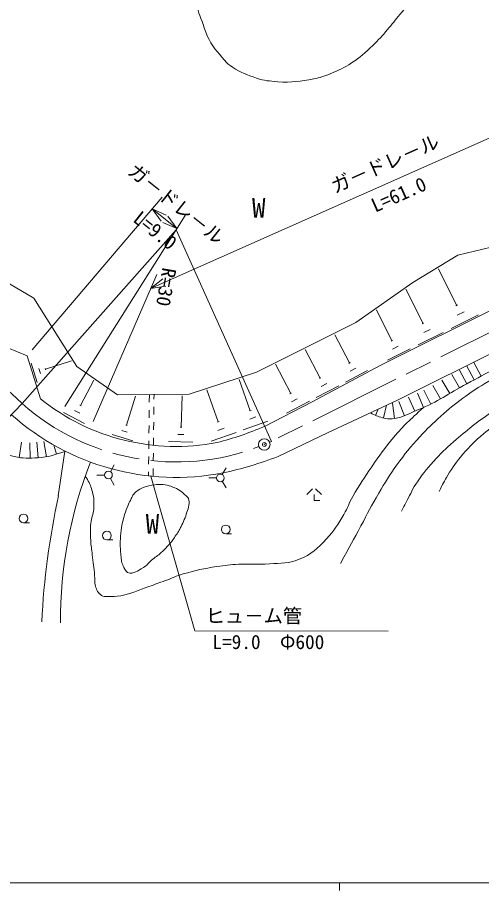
# Model space of a CAD drawing. Units: millimetres on the paper. Extents: x 40 to 680, y 20 to 380.
# Drawn here: x 226.3 to 286.4, y 204 to 316.9 of the extents above; entities that cross this region are included whole.
import ezdxf
from ezdxf.enums import TextEntityAlignment as Align

# ---------------------------------------------------------------- set-up
doc = ezdxf.new("R2010")
doc.units = ezdxf.units.MM
doc.header["$PDMODE"] = 32
doc.header["$PDSIZE"] = 0.5
doc.linetypes.add('CHAIN', pattern=[18.5, 12, -1.5, 3.5, -1.5])
for name, color, linetype, lineweight in [('M-BGD', 7, 'Continuous', 13), ('M-BMK', 2, 'CHAIN', 13), ('M-BMK-SRVR', 3, 'Continuous', 13), ('M-STR-HTXT', 7, 'Continuous', 13), ('M-STR-STRC', 7, 'Continuous', 13), ('M-TTL-BAND', 7, 'Continuous', 13)]:
    doc.layers.add(name, color=color, linetype=linetype, lineweight=lineweight)
doc.styles.add('@ＭＳ ゴシック', font='')
doc.styles.add('ＭＳ ゴシック', font='')
doc.styles.get('@ＭＳ ゴシック').set_extended_font_data('@MS Gothic')
doc.styles.get('ＭＳ ゴシック').set_extended_font_data('MS Gothic')

msp = doc.modelspace()

# ---------------------------------------------------------------- linework, layer by layer
at = {"layer": 'M-BGD'}
for p, q in [((246.835, 289.428), (226.915, 266.996)), ((246.835, 289.428), (259.172, 262.082)), ((283.31, 286.189), (288.681, 287.474)), ((219.802, 285.676), (228.438, 280.612)), ((277.456, 282.637), (283.31, 286.189)), ((283.136, 279.692), (280.779, 284.42)), ((205.036, 282.464), (227.557, 273.149)), ((245.106, 283.112), (243.55, 281.855)), ((270.081, 277.447), (277.456, 282.637)), ((243.55, 281.855), (245.526, 282.166)), ((278.804, 277.331), (276.585, 281.783)), ((228.438, 280.612), (234.002, 271.771)), ((290.719, 280.61), (273.269, 271.907)), ((274.779, 275.098), (272.781, 279.106)), ((283.026, 279.637), (283.246, 279.747)), ((282.427, 276.695), (285.956, 278.454)), ((283.223, 278.414), (284.105, 278.853)), ((257.24, 271.059), (270.081, 277.447)), ((278.703, 277.28), (278.906, 277.381)), ((269.282, 272.23), (267.363, 275.871)), ((292.951, 276.136), (275.501, 267.433)), ((278.15, 274.563), (281.408, 276.188)), ((278.884, 276.15), (279.699, 276.556)), ((274.687, 275.052), (274.871, 275.144)), ((274.852, 274.027), (275.591, 274.395)), ((265.5, 270.272), (263.55, 273.974)), ((274.185, 272.587), (277.142, 274.061)), ((227.557, 273.149), (229.313, 267.588)), ((228.071, 272.184), (228.848, 269.723)), ((229.936, 271.42), (233.321, 272.489)), ((269.192, 272.183), (269.372, 272.278)), ((286.326, 270.537), (285.38, 272.3)), ((229.101, 271.494), (229.295, 270.879)), ((229.912, 271.497), (229.96, 271.343)), ((234.002, 271.771), (239.27, 268.114)), ((248.534, 268.188), (257.24, 271.059)), ((261.675, 268.29), (259.691, 272.055)), ((264.432, 267.22), (273.269, 271.907)), ((268.753, 269.746), (271.63, 271.262)), ((269.377, 271.177), (270.096, 271.556)), ((284.483, 269.544), (283.524, 271.299)), ((285.429, 270.056), (284.481, 271.816)), ((234.47, 266.728), (236.186, 270.013)), ((256.444, 266.06), (255.008, 270.112)), ((265.409, 270.224), (265.592, 270.32)), ((282.246, 268.267), (281.237, 269.993)), ((283.521, 269.007), (282.53, 270.745)), ((252.297, 264.622), (250.84, 268.738)), ((264.963, 267.749), (267.885, 269.288)), ((265.597, 269.203), (266.327, 269.588)), ((281.053, 267.58), (280.08, 269.328)), ((239.27, 268.114), (248.534, 268.188)), ((240.413, 264.177), (241.588, 267.942)), ((243.386, 268.147), (243.375, 267.147)), ((243.98, 267.565), (243.986, 268.152)), ((247.485, 263.921), (247.624, 267.981)), ((261.582, 268.242), (261.768, 268.339)), ((277.727, 265.995), (276.919, 267.825)), ((278.87, 266.486), (278.06, 268.314)), ((279.803, 266.922), (278.919, 268.716)), ((206.175, 245.32), (226.915, 266.996)), ((234.385, 266.772), (234.555, 266.683)), ((243.959, 265.565), (243.969, 266.565)), ((258.297, 264.022), (264.432, 267.22)), ((261.129, 265.729), (264.096, 267.292)), ((261.773, 267.205), (262.514, 267.596)), ((266.441, 263.193), (275.501, 267.433)), ((273.701, 265.114), (274.055, 266.756)), ((275.116, 265.038), (274.849, 267.02)), ((276.396, 265.404), (275.654, 267.261)), ((232.256, 265.805), (234.978, 264.384)), ((233.703, 266.089), (234.384, 265.733)), ((243.365, 266.147), (243.354, 265.147)), ((256.344, 266.025), (256.543, 266.095)), ((272.636, 265.449), (272.995, 266.26)), ((243.938, 263.565), (243.948, 264.565)), ((252.196, 264.587), (252.398, 264.658)), ((255.527, 263.582), (258.716, 264.711)), ((256.384, 264.962), (257.181, 265.244)), ((239.832, 263.483), (240.497, 263.276)), ((240.33, 264.203), (240.496, 264.151)), ((243.344, 264.147), (243.333, 263.147)), ((247.387, 263.924), (247.583, 263.918)), ((251.367, 262.109), (254.602, 263.254)), ((252.237, 263.509), (253.045, 263.795)), ((260.046, 260.145), (266.441, 263.193)), ((226.546, 259.999), (226.824, 261.979)), ((228.981, 259.979), (228.832, 261.973)), ((230.071, 260.111), (229.722, 262.08)), ((238.587, 262.997), (241.245, 262.167)), ((243.323, 262.147), (243.312, 261.147)), ((243.917, 261.565), (243.927, 262.565)), ((245.851, 262.092), (248.989, 261.984)), ((247.06, 262.993), (247.845, 262.966)), ((227.945, 259.92), (227.901, 261.92)), ((231.369, 260.44), (231.004, 261.618)), ((232.462, 260.838), (231.596, 255.028)), ((243.302, 260.147), (243.292, 259.147)), ((243.896, 259.565), (243.906, 260.565)), ((238.339, 258.17), (238.839, 259.036)), ((252.821, 257.798), (253.321, 258.664)), ((237.589, 257.737), (236.589, 257.737)), ((243.281, 258.147), (243.276, 257.627)), ((243.875, 257.565), (243.885, 258.565)), ((238.339, 257.304), (238.839, 256.438)), ((252.071, 257.365), (251.071, 257.365)), ((252.821, 256.932), (253.321, 256.066)), ((264.514, 255.949), (263.763, 255.199)), ((264.701, 255.199), (264.7, 254.449)), ((264.889, 255.948), (265.638, 255.198)), ((264.7, 254.449), (265.45, 254.448)), ((227.102, 251.57), (227.852, 251.57)), ((253.264, 250.144), (254.014, 250.143)), ((237.898, 249.338), (238.648, 249.337))]:
    msp.add_line(p, q, dxfattribs=at)
for centre, radius in [((238.089, 257.737), 0.5), ((252.571, 257.365), 0.5), ((227.102, 252.133), 0.562), ((253.264, 250.706), 0.562), ((237.899, 249.9), 0.562)]:
    msp.add_circle(centre, radius, dxfattribs=at)
for centre, radius, start, end in [((246.835, 289.428), 28, 231.25905, 280.91408), ((246.835, 289.428), 32, 228.32574, 280.91408), ((241.236, 304.237), 43.684, 284.44938, 292.98903), ((246.835, 289.428), 30, 293.80576, 294.28327), ((242.994, 304.153), 47.196, 282.10861, 291.18105), ((288.795, 238.736), 56.918, 158.70712, 180.13366), ((325.89, 234.164), 96.534, 167.51802, 177.28791)]:
    msp.add_arc(centre, radius, start, end, dxfattribs=at)
for points, knots in [([(182.443, 298.041), (182.31, 298.535), (182.269, 298.674), (182.189, 299.087), (182.125, 299.415), (181.954, 299.612), (182.052, 299.931), (182.164, 300.295), (182.394, 300.418), (182.632, 300.717), (182.817, 300.949), (182.924, 301.076), (183.121, 301.298), (183.433, 301.649), (183.607, 301.847), (183.934, 302.184), (184.115, 302.371), (184.216, 302.477), (184.405, 302.656), (184.776, 303.007), (185.027, 303.161), (185.369, 303.541), (185.582, 303.779), (185.67, 303.944), (185.797, 304.236), (185.994, 304.689), (186.03, 304.972), (186.12, 305.457), (186.248, 306.151), (186.319, 306.542), (186.365, 307.246), (186.429, 308.226), (186.351, 308.78), (186.277, 309.759), (186.261, 309.958), (186.234, 310.068), (186.198, 310.264), (186.097, 310.803), (186.042, 311.107), (185.876, 311.63), (185.666, 312.29), (185.465, 312.632), (185.258, 313.294), (185.044, 313.973), (184.916, 314.356), (184.803, 315.059), (184.712, 315.623), (184.603, 315.955), (184.699, 316.519), (184.799, 317.1), (184.963, 317.415), (185.283, 317.91), (185.647, 318.473), (185.9, 318.784), (186.447, 319.171), (186.958, 319.531), (187.286, 319.672), (187.85, 319.942), (190.133, 321.033), (191.603, 321.231), (193.83, 322.433), (195.846, 323.521), (196.666, 324.618), (198.609, 325.831), (199.659, 326.487), (200.289, 326.786), (201.397, 327.339), (202.554, 327.917), (203.208, 328.232), (204.397, 328.741), (205.724, 329.31), (206.477, 329.61), (207.838, 330.092), (209.054, 330.523), (209.743, 330.745), (210.982, 331.102), (212.308, 331.485), (213.056, 331.688), (214.406, 331.973), (216.097, 332.33), (217.039, 332.73), (218.767, 332.72), (220.244, 332.711), (221.055, 332.43), (222.508, 332.167), (224.139, 331.871), (225.068, 331.751), (226.663, 331.299), (228.026, 330.913), (228.768, 330.617), (230.081, 330.084), (231.392, 329.552), (232.062, 329.112), (233.333, 328.491), (233.972, 328.179), (234.326, 327.995), (234.97, 327.694), (236.323, 327.062), (237.093, 326.733), (238.476, 326.167), (239.517, 325.741), (240.119, 325.55), (241.171, 325.151), (242.021, 324.828), (242.526, 324.716), (243.343, 324.319), (244.202, 323.901), (244.676, 323.637), (245.448, 323.075), (246.291, 322.462), (246.732, 322.065), (247.441, 321.301), (248.153, 320.534), (248.534, 320.067), (249.042, 319.152), (249.607, 318.135), (249.789, 317.496), (250.205, 316.41), (250.483, 315.683), (250.548, 315.239), (250.874, 314.532), (251.508, 313.16), (252.146, 312.539), (253.11, 311.376), (253.447, 310.968), (253.703, 310.796), (254.136, 310.492), (255.233, 309.725), (255.994, 309.523), (257.254, 309.072), (258.275, 308.707), (258.91, 308.703), (259.99, 308.609), (261.819, 308.45), (262.863, 308.68), (264.677, 308.963), (265.113, 309.031), (265.346, 309.129), (265.768, 309.26), (266.211, 309.397), (266.462, 309.47), (266.887, 309.656), (267.959, 310.126), (268.582, 310.372), (269.55, 311.03), (270.694, 311.809), (271.276, 312.336), (272.285, 313.283), (273.085, 314.034), (273.48, 314.51), (274.2, 315.337), (274.848, 316.081), (275.152, 316.548), (275.795, 317.297), (276.602, 318.238), (277.035, 318.786), (277.927, 319.647), (279.034, 320.715), (279.702, 321.267), (280.93, 322.193), (281.851, 322.888), (282.41, 323.221), (283.405, 323.803), (283.927, 324.109), (284.219, 324.285), (284.768, 324.537), (286.414, 325.291), (287.348, 325.703), (289.071, 326.258), (290.974, 326.871), (292.081, 327.137), (294.066, 327.383), (295.491, 327.56), (296.306, 327.564), (297.741, 327.493), (299.132, 327.425), (299.912, 327.308), (301.276, 327.028), (303.073, 326.658), (303.726, 326.364), (305.742, 325.574)], [0, 0, 0, 0, 1, 1, 1, 2, 2, 2, 3, 3, 3, 4, 4, 4, 5, 5, 5, 6, 6, 6, 7, 7, 7, 8, 8, 8, 9, 9, 9, 10, 10, 10, 11, 11, 11, 12, 12, 12, 13, 13, 13, 14, 14, 14, 15, 15, 15, 16, 16, 16, 17, 17, 17, 18, 18, 18, 19, 19, 19, 20, 20, 20, 21, 21, 21, 22, 22, 22, 23, 23, 23, 24, 24, 24, 25, 25, 25, 26, 26, 26, 27, 27, 27, 28, 28, 28, 29, 29, 29, 30, 30, 30, 31, 31, 31, 32, 32, 32, 33, 33, 33, 34, 34, 34, 35, 35, 35, 36, 36, 36, 37, 37, 37, 38, 38, 38, 39, 39, 39, 40, 40, 40, 41, 41, 41, 42, 42, 42, 43, 43, 43, 44, 44, 44, 45, 45, 45, 46, 46, 46, 47, 47, 47, 48, 48, 48, 49, 49, 49, 50, 50, 50, 51, 51, 51, 52, 52, 52, 53, 53, 53, 54, 54, 54, 55, 55, 55, 56, 56, 56, 57, 57, 57, 58, 58, 58, 59, 59, 59, 60, 60, 60, 60]), ([(353.389, 283.382), (350.622, 283.19), (349.621, 283.265), (347.36, 282.526), (346.484, 282.24), (345.949, 282.153), (345.158, 281.682), (344.632, 281.369), (344.484, 280.967), (343.929, 280.709), (343.188, 280.366), (342.719, 280.137), (341.904, 280.189), (341.111, 280.239), (340.723, 280.57), (339.95, 280.755), (338.903, 281.006), (338.302, 281.084), (337.241, 281.265), (336.236, 281.437), (335.677, 281.588), (334.659, 281.649), (333.552, 281.715), (332.929, 281.455), (331.823, 281.524), (330.908, 281.581), (330.409, 281.757), (329.494, 281.823), (327.184, 281.989), (325.868, 281.887), (323.568, 281.616), (322.922, 281.54), (322.604, 281.272), (321.959, 281.194), (321.218, 281.106), (320.796, 281.001), (320.053, 281.069), (319.712, 281.1), (319.533, 281.218), (319.19, 281.234), (318.461, 281.27), (318.07, 281.015), (317.344, 280.945), (316.618, 280.874), (316.208, 280.884), (315.481, 280.819), (314.272, 280.712), (313.579, 280.731), (312.391, 280.483), (311.099, 280.214), (310.42, 279.876), (309.13, 279.597), (307.317, 279.206), (306.237, 279.344), (304.431, 278.924), (301.741, 278.299), (300.25, 277.824), (297.698, 276.771), (295.674, 275.937), (294.556, 275.41), (292.658, 274.32), (292.144, 274.026), (291.934, 273.742), (291.429, 273.432), (288.78, 271.804), (287.215, 271.029), (284.483, 269.544), (282.046, 268.219), (280.779, 267.263), (278.215, 266.205), (276.491, 265.494), (275.357, 264.659), (273.557, 265.151), (272.924, 265.324), (272.583, 265.419), (272.007, 265.798)], [0, 0, 0, 0, 1, 1, 1, 2, 2, 2, 3, 3, 3, 4, 4, 4, 5, 5, 5, 6, 6, 6, 7, 7, 7, 8, 8, 8, 9, 9, 9, 10, 10, 10, 11, 11, 11, 12, 12, 12, 13, 13, 13, 14, 14, 14, 15, 15, 15, 16, 16, 16, 17, 17, 17, 18, 18, 18, 19, 19, 19, 20, 20, 20, 21, 21, 21, 22, 22, 22, 23, 23, 23, 24, 24, 24, 25, 25, 25, 25]), ([(232.455, 260.793), (230.932, 260.294), (230.371, 260.087), (228.981, 259.979), (227.775, 259.886), (227.072, 259.874), (225.885, 260.114), (225.352, 260.221), (225.099, 260.441), (224.573, 260.58), (223.864, 260.769), (223.381, 260.535), (222.711, 260.836), (222.056, 261.13), (221.855, 261.56), (221.273, 261.98), (220.73, 262.372), (220.374, 262.517), (219.834, 262.913), (219.22, 263.364), (218.927, 263.682), (218.354, 264.184), (217.27, 265.133), (216.636, 265.637), (215.604, 266.642), (214.608, 267.613), (214.053, 268.162), (213.109, 269.184), (211.393, 271.042), (210.501, 272.147), (208.795, 274.014), (208.44, 274.403), (208.167, 274.558), (207.865, 274.989), (207.307, 275.781), (207.342, 276.347), (207.239, 277.39)], [0, 0, 0, 0, 1, 1, 1, 2, 2, 2, 3, 3, 3, 4, 4, 4, 5, 5, 5, 6, 6, 6, 7, 7, 7, 8, 8, 8, 9, 9, 9, 10, 10, 10, 11, 11, 11, 12, 12, 12, 12]), ([(268.122, 246.317), (269.406, 248.672), (269.727, 249.261), (270.755, 251.147), (271.657, 252.803), (272.105, 253.762), (273.063, 255.385), (273.931, 256.856), (274.408, 257.692), (275.418, 259.068), (276.499, 260.542), (277.147, 261.342), (278.381, 262.692), (279.385, 263.789), (279.992, 264.364), (281.098, 265.357), (282.166, 266.317), (282.799, 266.82), (283.958, 267.667), (285.039, 268.458), (285.659, 268.888), (286.813, 269.57), (288.195, 270.386), (288.984, 270.825), (290.437, 271.506), (291.49, 272), (292.119, 272.188), (293.18, 272.664), (294.606, 273.304), (295.341, 273.799), (296.78, 274.409), (298.019, 274.935), (298.734, 275.184), (300.021, 275.575), (300.74, 275.793), (301.158, 275.944), (301.863, 276.074)], [0, 0, 0, 0, 1, 1, 1, 2, 2, 2, 3, 3, 3, 4, 4, 4, 5, 5, 5, 6, 6, 6, 7, 7, 7, 8, 8, 8, 9, 9, 9, 10, 10, 10, 11, 11, 11, 12, 12, 12, 12]), ([(354.108, 272.657), (353.229, 272.406), (352.981, 272.341), (352.25, 272.175), (351.348, 271.971), (350.837, 271.875), (349.92, 271.753), (348.542, 271.568), (347.761, 271.499), (346.371, 271.479), (344.837, 271.457), (343.971, 271.491), (342.45, 271.686), (341.299, 271.834), (340.662, 272), (339.549, 272.325), (338.819, 272.538), (338.423, 272.703), (337.713, 272.974), (336.231, 273.538), (335.427, 273.921), (333.942, 274.475), (332.956, 274.843), (332.398, 275.04), (331.384, 275.319), (330.006, 275.697), (329.222, 275.877), (327.81, 276.092), (326.015, 276.365), (324.99, 276.397), (323.175, 276.442), (322.33, 276.463), (321.856, 276.423), (321.014, 276.361), (320.095, 276.293), (319.581, 276.233), (318.67, 276.096), (317.047, 275.853), (316.153, 275.624), (314.543, 275.299), (313.418, 275.073), (312.788, 274.94), (311.669, 274.682), (310.312, 274.37), (309.557, 274.173), (308.212, 273.813), (307.065, 273.505), (306.432, 273.3), (305.293, 272.967), (303.889, 272.557), (303.113, 272.293), (301.703, 271.904), (300.793, 271.654), (300.272, 271.556), (299.364, 271.296), (298.187, 270.959), (297.543, 270.721), (296.389, 270.311), (295.636, 270.044), (295.222, 269.87), (294.489, 269.551), (292.543, 268.703), (291.509, 268.104), (289.642, 267.096), (288.808, 266.646), (288.373, 266.335), (287.588, 265.805), (285.602, 264.461), (284.57, 263.587), (282.746, 262.029), (281.669, 261.109), (281.12, 260.527), (280.16, 259.484), (279.176, 258.417), (278.642, 257.787), (277.868, 256.559), (277.298, 255.657), (277.08, 255.092), (276.575, 254.152), (276.351, 253.735), (276.281, 253.605), (276.002, 253.084)], [0, 0, 0, 0, 1, 1, 1, 2, 2, 2, 3, 3, 3, 4, 4, 4, 5, 5, 5, 6, 6, 6, 7, 7, 7, 8, 8, 8, 9, 9, 9, 10, 10, 10, 11, 11, 11, 12, 12, 12, 13, 13, 13, 14, 14, 14, 15, 15, 15, 16, 16, 16, 17, 17, 17, 18, 18, 18, 19, 19, 19, 20, 20, 20, 21, 21, 21, 22, 22, 22, 23, 23, 23, 24, 24, 24, 25, 25, 25, 26, 26, 26, 27, 27, 27, 27]), ([(280.872, 255.619), (281.355, 256.615), (281.516, 256.91), (281.992, 257.701), (282.669, 258.824), (283.109, 259.424), (283.961, 260.421), (284.91, 261.531), (285.498, 262.116), (286.621, 263.051), (287.476, 263.763), (287.971, 264.155), (288.929, 264.722), (290.178, 265.461), (290.921, 265.802), (292.235, 266.419), (293.072, 266.813), (293.556, 267), (294.401, 267.376), (295.662, 267.938), (296.352, 268.292), (297.625, 268.825), (298.748, 269.295), (299.385, 269.54), (300.529, 269.956), (301.366, 270.261), (301.837, 270.427), (302.686, 270.696), (304.107, 271.147), (304.907, 271.391), (306.349, 271.765), (308.425, 272.304), (309.604, 272.545), (311.706, 272.971), (313.167, 273.268), (313.984, 273.447), (315.459, 273.657), (316.628, 273.823), (317.286, 273.907), (318.465, 273.966), (320.243, 274.055), (321.243, 274.097), (323.022, 274.039), (324.106, 274.003), (324.713, 273.965), (325.791, 273.851), (327.02, 273.721), (327.716, 273.675), (328.925, 273.423), (330.24, 273.149), (330.963, 272.917), (332.232, 272.475), (333.435, 272.057), (334.082, 271.749), (335.252, 271.243), (336.422, 270.736), (337.006, 270.27), (338.221, 269.881), (339.505, 269.471), (340.279, 269.422), (341.62, 269.283), (342.73, 269.167), (343.362, 269.168), (344.478, 269.216), (345.736, 269.27), (346.443, 269.366), (347.679, 269.609), (348.811, 269.832), (349.416, 270.089), (350.543, 270.339), (351.12, 270.467), (351.448, 270.515), (352.027, 270.628), (352.882, 270.794), (353.149, 270.846), (354.216, 271.053)], [0, 0, 0, 0, 1, 1, 1, 2, 2, 2, 3, 3, 3, 4, 4, 4, 5, 5, 5, 6, 6, 6, 7, 7, 7, 8, 8, 8, 9, 9, 9, 10, 10, 10, 11, 11, 11, 12, 12, 12, 13, 13, 13, 14, 14, 14, 15, 15, 15, 16, 16, 16, 17, 17, 17, 18, 18, 18, 19, 19, 19, 20, 20, 20, 21, 21, 21, 22, 22, 22, 23, 23, 23, 24, 24, 24, 25, 25, 25, 25]), ([(278.87, 266.486), (276.981, 264.763), (276.381, 264.241), (274.994, 262.61), (273.793, 261.196), (273.198, 260.336), (272.155, 258.802), (271.153, 257.331), (270.586, 256.506), (269.7, 254.962), (269.198, 254.086), (269.073, 253.511), (268.549, 252.648), (267.759, 251.349), (267.355, 250.568), (266.306, 249.466), (265.122, 248.223), (264.368, 247.49), (262.776, 246.845), (261.371, 246.276), (260.454, 246.35), (258.942, 246.241), (257.372, 246.127), (256.484, 246.284), (254.913, 246.202), (253.817, 246.146), (253.205, 246.062), (252.12, 245.9), (250.394, 245.643), (249.435, 245.419), (247.758, 244.939), (246.832, 244.674), (246.35, 244.413), (245.445, 244.083), (244.618, 243.78), (244.157, 243.601), (243.323, 243.317), (241.904, 242.835), (241.149, 242.405), (239.677, 242.125), (239.012, 241.998), (238.622, 242.016), (237.946, 242.045), (237.651, 242.058), (237.429, 241.966), (237.196, 242.148), (236.748, 242.498), (236.548, 242.822), (236.412, 243.374), (236.283, 243.898), (236.354, 244.214), (236.303, 244.752), (236.204, 245.799), (236.113, 246.382), (235.997, 247.428), (235.915, 248.16), (235.824, 248.567), (235.793, 249.303), (235.756, 250.157), (235.709, 250.642), (235.806, 251.492), (235.889, 252.223), (236.124, 252.604), (236.183, 253.338), (236.253, 254.208), (236.236, 254.722), (236.011, 255.565), (235.838, 256.214), (235.705, 256.579), (235.365, 257.158), (235.264, 257.331), (235.229, 257.399), (235.091, 257.591)], [0, 0, 0, 0, 1, 1, 1, 2, 2, 2, 3, 3, 3, 4, 4, 4, 5, 5, 5, 6, 6, 6, 7, 7, 7, 8, 8, 8, 9, 9, 9, 10, 10, 10, 11, 11, 11, 12, 12, 12, 13, 13, 13, 14, 14, 14, 15, 15, 15, 16, 16, 16, 17, 17, 17, 18, 18, 18, 19, 19, 19, 20, 20, 20, 21, 21, 21, 22, 22, 22, 23, 23, 23, 24, 24, 24, 24]), ([(240.562, 245.114), (241.368, 244.888), (241.877, 245.351), (242.604, 245.767), (243.09, 246.044), (243.245, 246.361), (243.673, 246.721), (244.146, 247.119), (244.451, 247.293), (244.912, 247.704), (245.24, 247.995), (245.411, 248.173), (245.706, 248.497), (245.997, 248.816), (246.149, 249.005), (246.411, 249.348), (246.595, 249.59), (246.691, 249.731), (246.858, 249.986), (247.015, 250.225), (247.097, 250.363), (247.24, 250.612), (247.341, 250.788), (247.396, 250.888), (247.487, 251.07), (247.659, 251.415), (247.753, 251.61), (247.899, 251.967), (248.048, 252.331), (248.123, 252.539), (248.241, 252.914), (248.352, 253.267), (248.449, 253.461), (248.488, 253.83), (248.523, 254.167), (248.571, 254.384), (248.439, 254.697), (248.337, 254.94), (248.176, 255.016), (247.983, 255.196), (247.741, 255.422), (247.597, 255.544), (247.319, 255.724), (246.992, 255.936), (246.797, 256.042), (246.434, 256.184), (246.047, 256.335), (245.818, 256.396), (245.408, 256.462), (245.052, 256.52), (244.846, 256.519), (244.485, 256.515), (244.334, 256.514), (244.249, 256.509), (244.1, 256.485), (243.492, 256.389), (243.139, 256.346), (242.568, 256.117), (242.216, 255.976), (242.031, 255.858), (241.73, 255.628), (241.571, 255.508), (241.486, 255.43), (241.366, 255.272), (241.206, 255.062), (241.158, 254.916), (241.038, 254.681), (240.874, 254.364), (240.784, 254.186), (240.646, 253.857), (240.445, 253.381), (240.346, 253.108), (240.186, 252.616), (240.097, 252.342), (240.055, 252.186), (239.987, 251.906), (239.897, 251.532), (239.847, 251.322), (239.788, 250.942), (239.698, 250.366), (239.664, 250.04), (239.631, 249.458), (239.61, 249.074), (239.613, 248.858), (239.625, 248.473), (239.637, 248.114), (239.661, 247.915), (239.689, 247.557), (239.714, 247.23), (239.707, 247.044), (239.76, 246.72), (239.787, 246.555), (239.805, 246.462), (239.861, 246.305), (239.966, 246.007), (240.044, 245.845), (240.204, 245.573), (240.264, 245.469), (240.308, 245.416), (240.383, 245.321), (240.449, 245.237), (240.459, 245.143), (240.562, 245.114)], [0, 0, 0, 0, 1, 1, 1, 2, 2, 2, 3, 3, 3, 4, 4, 4, 5, 5, 5, 6, 6, 6, 7, 7, 7, 8, 8, 8, 9, 9, 9, 10, 10, 10, 11, 11, 11, 12, 12, 12, 13, 13, 13, 14, 14, 14, 15, 15, 15, 16, 16, 16, 17, 17, 17, 18, 18, 18, 19, 19, 19, 20, 20, 20, 21, 21, 21, 22, 22, 22, 23, 23, 23, 24, 24, 24, 25, 25, 25, 26, 26, 26, 27, 27, 27, 28, 28, 28, 29, 29, 29, 30, 30, 30, 31, 31, 31, 32, 32, 32, 33, 33, 33, 34, 34, 34, 34])]:
    msp.add_open_spline(points, degree=3, knots=knots, dxfattribs=at)
at = {"layer": 'M-BMK'}
msp.add_line((291.835, 278.373), (259.172, 262.082), dxfattribs=at)
for centre, radius, start, end in [((185.434, 223.644), 60, 46.26367, 73.95649), ((246.835, 289.428), 30, 228.39396, 290.94089)]:
    msp.add_arc(centre, radius, start, end, dxfattribs=at)
at = {"layer": 'M-BMK-SRVR'}
msp.add_circle((258.254, 261.686), 0.75, dxfattribs=at)
msp.add_point((258.254, 261.686), dxfattribs=at)
at = {"layer": 'M-STR-HTXT'}
for q in [(243.588, 257.593), (274.286, 237.548)]:
    msp.add_line((249.286, 237.571), q, dxfattribs=at)
at = {"layer": 'M-STR-STRC'}
for p, q in [((306.196, 309.667), (243.55, 281.855)), ((228.205, 273.911), (245.03, 293.685)), ((243.734, 292.162), (246.945, 289.602)), ((245.567, 291.362), (243.734, 292.162)), ((243.734, 292.162), (244.922, 290.552)), ((232.425, 266.595), (248.012, 291.293)), ((245.111, 290.401), (246.945, 289.602)), ((246.945, 289.602), (245.757, 291.211)), ((236.092, 264.657), (244.346, 283.69))]:
    msp.add_line(p, q, dxfattribs=at)
at = {"layer": 'M-TTL-BAND'}
for p, q in [((40, 205), (579, 205)), ((268, 205), (268, 204))]:
    msp.add_line(p, q, dxfattribs=at)

# ---------------------------------------------------------------- texts
at = {"layer": 'M-BGD', "style": 'ＭＳ ゴシック'}
for p in [(257.54, 292.29), (243.785, 251.419)]:
    msp.add_text('W', height=2.566, dxfattribs=at).set_placement(p, align=Align.MIDDLE_CENTER)
msp.add_text('R=30', height=1.833, rotation=260.241, dxfattribs=at).set_placement((245.987, 284.5), align=Align.MIDDLE_LEFT)
at = {"layer": 'M-STR-HTXT', "style": 'ＭＳ ゴシック'}
msp.add_text('ヒュ－ム管', height=1.833, rotation=359.949, dxfattribs=at).set_placement((250.661, 238.069), align=Align.BOTTOM_LEFT)
msp.add_text('L=9.0\u3000Φ600', height=1.833, rotation=359.949, dxfattribs=at).set_placement((258.785, 237.062), align=Align.TOP_CENTER)
at = {"layer": 'M-STR-STRC', "style": 'ＭＳ ゴシック'}
for rotation, p in [(23.939, (274.467, 296.675)), (321.434, (245.963, 291.663))]:
    msp.add_text('ガ－ドレ－ル', height=1.833, rotation=rotation, dxfattribs=at).set_placement(p, align=Align.BOTTOM_CENTER)
at = {"layer": 'M-STR-STRC', "style": '@ＭＳ ゴシック'}
for s, rotation, p in [('L=61.0', 23.939, (275.279, 294.847)), ('L=9.0', 321.434, (244.716, 290.1))]:
    msp.add_text(s, height=1.833, rotation=rotation, dxfattribs=at).set_placement(p, align=Align.TOP_CENTER)

doc.saveas('drawing.dxf')
